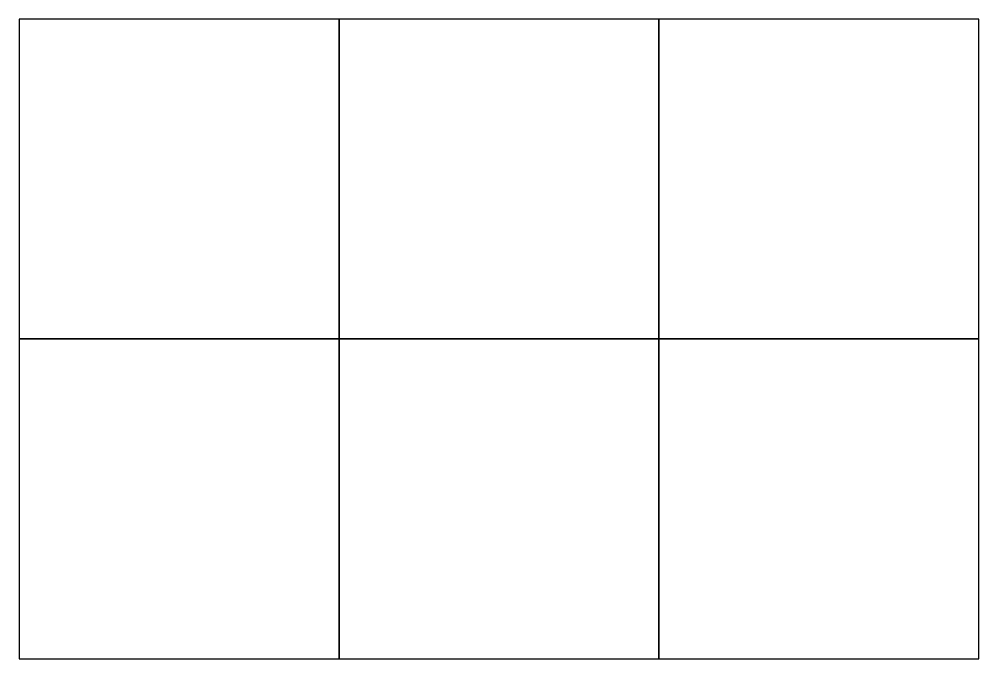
# Model space of a CAD drawing. Extents: x 0 to 30, y 0 to 20.
import ezdxf

# ---------------------------------------------------------------- set-up
doc = ezdxf.new("R2010")
doc.units = 0
doc.layers.add('MESH', color=5, linetype='CONTINUOUS')

msp = doc.modelspace()

# ---------------------------------------------------------------- meshes
at = {"layer": 'MESH'}
mesh = msp.add_polymesh((3, 4), dxfattribs=dict(at, n_close=True))
for k, corner in enumerate([(0, 0), (10, 0, 1), (20, 0, 2), (30, 0, 1), (0, 10, 0.5), (10, 10, 1.5), (20, 10, 2.5), (30, 10, 1.5), (0, 20, 1), (10, 20, 2), (20, 20, 3), (30, 20, 2)]):
    mesh.set_mesh_vertex(divmod(k, 4), corner)

doc.saveas('drawing.dxf')
